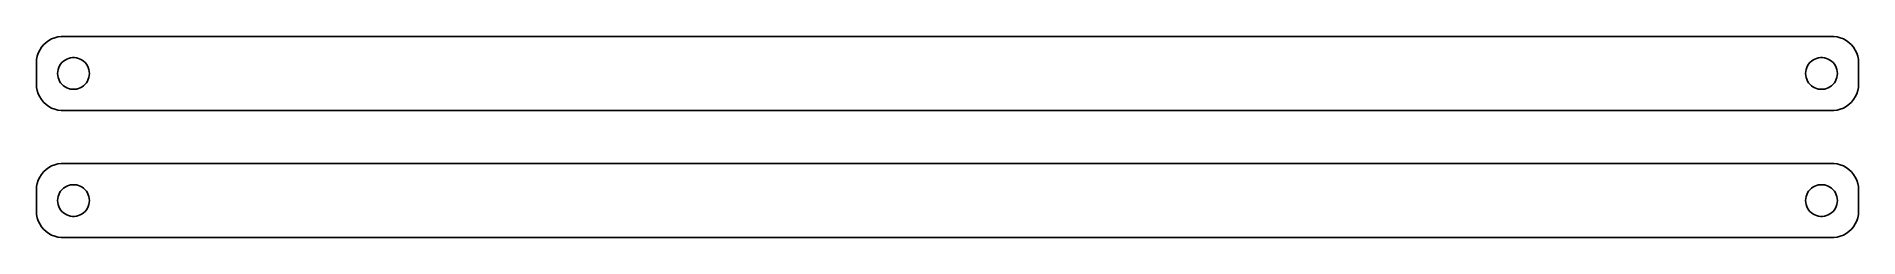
# Model space of a CAD drawing. Header units: metres. Extents: x -172 to 172, y 17 to 55.
import ezdxf

# ---------------------------------------------------------------- set-up
doc = ezdxf.new("R2010")
doc.units = ezdxf.units.M

msp = doc.modelspace()

# ---------------------------------------------------------------- linework, layer by layer
for p, q in [((-171.649, 51.8406), (-171.843, 51.2434)), ((-171.382, 52.4088), (-171.649, 51.8406)), ((-171.045, 52.9389), (-171.382, 52.4088)), ((-170.645, 53.4227), (-171.045, 52.9389)), ((-170.187, 53.8526), (-170.645, 53.4227)), ((-169.679, 54.2216), (-170.187, 53.8526)), ((-169.129, 54.5241), (-169.679, 54.2216)), ((-168.545, 54.7553), (-169.129, 54.5241)), ((-167.937, 54.9114), (-168.545, 54.7553)), ((-167.314, 54.9901), (-167.937, 54.9114)), ((167.314, 54.9901), (-167.314, 54.9901)), ((167.937, 54.9114), (167.314, 54.9901)), ((168.545, 54.7553), (167.937, 54.9114)), ((169.129, 54.5241), (168.545, 54.7553)), ((169.679, 54.2216), (169.129, 54.5241)), ((170.187, 53.8526), (169.679, 54.2216)), ((170.645, 53.4227), (170.187, 53.8526)), ((171.045, 52.9389), (170.645, 53.4227)), ((171.382, 52.4088), (171.045, 52.9389)), ((171.649, 51.8406), (171.382, 52.4088)), ((171.843, 51.2434), (171.649, 51.8406)), ((-171.961, 50.6267), (-172, 50)), ((-172, 50), (-172, 46)), ((-171.843, 51.2434), (-171.961, 50.6267)), ((-168, 48), (-167.976, 48.376)), ((-167.976, 48.376), (-167.906, 48.7461)), ((-167.906, 48.7461), (-167.789, 49.1044)), ((-167.789, 49.1044), (-167.629, 49.4453)), ((-167.629, 49.4453), (-167.427, 49.7634)), ((-167.427, 49.7634), (-167.187, 50.0536)), ((-167.187, 50.0536), (-166.912, 50.3115)), ((-166.912, 50.3115), (-166.607, 50.533)), ((-166.607, 50.533), (-166.277, 50.7145)), ((-166.277, 50.7145), (-165.927, 50.8532)), ((-165.927, 50.8532), (-165.562, 50.9469)), ((-165.562, 50.9469), (-165.188, 50.9941)), ((-165.188, 50.9941), (-164.812, 50.9941)), ((-164.812, 50.9941), (-164.438, 50.9469)), ((-164.438, 50.9469), (-164.073, 50.8532)), ((-164.073, 50.8532), (-163.723, 50.7145)), ((-163.723, 50.7145), (-163.393, 50.533)), ((-163.393, 50.533), (-163.088, 50.3115)), ((-163.088, 50.3115), (-162.813, 50.0536)), ((-162.813, 50.0536), (-162.573, 49.7634)), ((-162.573, 49.7634), (-162.371, 49.4453)), ((-162.371, 49.4453), (-162.211, 49.1044)), ((-162.211, 49.1044), (-162.094, 48.7461)), ((-162.094, 48.7461), (-162.024, 48.376)), ((-162.024, 48.376), (-162, 48)), ((162, 48), (162.024, 48.376)), ((162.024, 48.376), (162.094, 48.7461)), ((162.094, 48.7461), (162.211, 49.1044)), ((162.211, 49.1044), (162.371, 49.4453)), ((162.371, 49.4453), (162.573, 49.7634)), ((162.573, 49.7634), (162.813, 50.0536)), ((162.813, 50.0536), (163.088, 50.3115)), ((163.088, 50.3115), (163.393, 50.533)), ((163.393, 50.533), (163.723, 50.7145)), ((163.723, 50.7145), (164.073, 50.8532)), ((164.073, 50.8532), (164.438, 50.9469)), ((164.438, 50.9469), (164.812, 50.9941)), ((164.812, 50.9941), (165.188, 50.9941)), ((165.188, 50.9941), (165.562, 50.9469)), ((165.562, 50.9469), (165.927, 50.8532)), ((165.927, 50.8532), (166.277, 50.7145)), ((166.277, 50.7145), (166.607, 50.533)), ((166.607, 50.533), (166.912, 50.3115)), ((166.912, 50.3115), (167.187, 50.0536)), ((167.187, 50.0536), (167.427, 49.7634)), ((167.427, 49.7634), (167.629, 49.4453)), ((167.629, 49.4453), (167.789, 49.1044)), ((167.789, 49.1044), (167.906, 48.7461)), ((167.906, 48.7461), (167.976, 48.376)), ((167.976, 48.376), (168, 48)), ((171.961, 50.6267), (171.843, 51.2434)), ((172, 50), (171.961, 50.6267)), ((172, 46), (172, 50)), ((-172, 46), (-171.961, 45.3733)), ((-171.961, 45.3733), (-171.843, 44.7566)), ((-171.843, 44.7566), (-171.649, 44.1594)), ((-167.976, 47.624), (-168, 48)), ((-167.906, 47.2539), (-167.976, 47.624)), ((-167.789, 46.8956), (-167.906, 47.2539)), ((-167.629, 46.5547), (-167.789, 46.8956)), ((-167.427, 46.2366), (-167.629, 46.5547)), ((-167.187, 45.9464), (-167.427, 46.2366)), ((-166.912, 45.6885), (-167.187, 45.9464)), ((-166.607, 45.467), (-166.912, 45.6885)), ((-166.277, 45.2855), (-166.607, 45.467)), ((-165.927, 45.1468), (-166.277, 45.2855)), ((-165.562, 45.0531), (-165.927, 45.1468)), ((-165.188, 45.0059), (-165.562, 45.0531)), ((-164.812, 45.0059), (-165.188, 45.0059)), ((-164.438, 45.0531), (-164.812, 45.0059)), ((-164.073, 45.1468), (-164.438, 45.0531)), ((-163.723, 45.2855), (-164.073, 45.1468)), ((-163.393, 45.467), (-163.723, 45.2855)), ((-163.088, 45.6885), (-163.393, 45.467)), ((-162.813, 45.9464), (-163.088, 45.6885)), ((-162.573, 46.2366), (-162.813, 45.9464)), ((-162.371, 46.5547), (-162.573, 46.2366)), ((-162.211, 46.8956), (-162.371, 46.5547)), ((-162.094, 47.2539), (-162.211, 46.8956)), ((-162.024, 47.624), (-162.094, 47.2539)), ((-162, 48), (-162.024, 47.624)), ((162.024, 47.624), (162, 48)), ((162.094, 47.2539), (162.024, 47.624)), ((162.211, 46.8956), (162.094, 47.2539)), ((162.371, 46.5547), (162.211, 46.8956)), ((162.573, 46.2366), (162.371, 46.5547)), ((162.813, 45.9464), (162.573, 46.2366)), ((163.088, 45.6885), (162.813, 45.9464)), ((163.393, 45.467), (163.088, 45.6885)), ((163.723, 45.2855), (163.393, 45.467)), ((164.073, 45.1468), (163.723, 45.2855)), ((164.438, 45.0531), (164.073, 45.1468)), ((164.812, 45.0059), (164.438, 45.0531)), ((165.188, 45.0059), (164.812, 45.0059)), ((165.562, 45.0531), (165.188, 45.0059)), ((165.927, 45.1468), (165.562, 45.0531)), ((166.277, 45.2855), (165.927, 45.1468)), ((166.607, 45.467), (166.277, 45.2855)), ((166.912, 45.6885), (166.607, 45.467)), ((167.187, 45.9464), (166.912, 45.6885)), ((167.427, 46.2366), (167.187, 45.9464)), ((167.629, 46.5547), (167.427, 46.2366)), ((167.789, 46.8956), (167.629, 46.5547)), ((167.906, 47.2539), (167.789, 46.8956)), ((167.976, 47.624), (167.906, 47.2539)), ((168, 48), (167.976, 47.624)), ((171.649, 44.1594), (171.843, 44.7566)), ((171.843, 44.7566), (171.961, 45.3733)), ((171.961, 45.3733), (172, 46)), ((-171.649, 44.1594), (-171.382, 43.5912)), ((-171.382, 43.5912), (-171.045, 43.0611)), ((-171.045, 43.0611), (-170.645, 42.5773)), ((-170.645, 42.5773), (-170.187, 42.1474)), ((-170.187, 42.1474), (-169.679, 41.7784)), ((-169.679, 41.7784), (-169.129, 41.4759)), ((-169.129, 41.4759), (-168.545, 41.2447)), ((168.545, 41.2447), (169.129, 41.4759)), ((169.129, 41.4759), (169.679, 41.7784)), ((169.679, 41.7784), (170.187, 42.1474)), ((170.187, 42.1474), (170.645, 42.5773)), ((170.645, 42.5773), (171.045, 43.0611)), ((171.045, 43.0611), (171.382, 43.5912)), ((171.382, 43.5912), (171.649, 44.1594)), ((-168.545, 41.2447), (-167.937, 41.0886)), ((-167.937, 41.0886), (-167.314, 41.0099)), ((-167.314, 41.0099), (167.314, 41.0099)), ((167.314, 41.0099), (167.937, 41.0886)), ((167.937, 41.0886), (168.545, 41.2447)), ((-167.314, 30.9901), (-167.937, 30.9114)), ((167.314, 30.9901), (-167.314, 30.9901)), ((167.937, 30.9114), (167.314, 30.9901)), ((-171.649, 27.8406), (-171.843, 27.2434)), ((-171.382, 28.4088), (-171.649, 27.8406)), ((-171.045, 28.9389), (-171.382, 28.4088)), ((-170.645, 29.4227), (-171.045, 28.9389)), ((-170.187, 29.8526), (-170.645, 29.4227)), ((-169.679, 30.2216), (-170.187, 29.8526)), ((-169.129, 30.5241), (-169.679, 30.2216)), ((-168.545, 30.7553), (-169.129, 30.5241)), ((-167.937, 30.9114), (-168.545, 30.7553)), ((168.545, 30.7553), (167.937, 30.9114)), ((169.129, 30.5241), (168.545, 30.7553)), ((169.679, 30.2216), (169.129, 30.5241)), ((170.187, 29.8526), (169.679, 30.2216)), ((170.645, 29.4227), (170.187, 29.8526)), ((171.045, 28.9389), (170.645, 29.4227)), ((171.382, 28.4088), (171.045, 28.9389)), ((171.649, 27.8406), (171.382, 28.4088)), ((171.843, 27.2434), (171.649, 27.8406)), ((-171.961, 26.6267), (-172, 26)), ((-172, 26), (-172, 22)), ((-171.843, 27.2434), (-171.961, 26.6267)), ((-168, 24), (-167.976, 24.376)), ((-167.976, 24.376), (-167.906, 24.7461)), ((-167.906, 24.7461), (-167.789, 25.1044)), ((-167.789, 25.1044), (-167.629, 25.4453)), ((-167.629, 25.4453), (-167.427, 25.7634)), ((-167.427, 25.7634), (-167.187, 26.0536)), ((-167.187, 26.0536), (-166.912, 26.3115)), ((-166.912, 26.3115), (-166.607, 26.533)), ((-166.607, 26.533), (-166.277, 26.7145)), ((-166.277, 26.7145), (-165.927, 26.8532)), ((-165.927, 26.8532), (-165.562, 26.9469)), ((-165.562, 26.9469), (-165.188, 26.9941)), ((-165.188, 26.9941), (-164.812, 26.9941)), ((-164.812, 26.9941), (-164.438, 26.9469)), ((-164.438, 26.9469), (-164.073, 26.8532)), ((-164.073, 26.8532), (-163.723, 26.7145)), ((-163.723, 26.7145), (-163.393, 26.533)), ((-163.393, 26.533), (-163.088, 26.3115)), ((-163.088, 26.3115), (-162.813, 26.0536)), ((-162.813, 26.0536), (-162.573, 25.7634)), ((-162.573, 25.7634), (-162.371, 25.4453)), ((-162.371, 25.4453), (-162.211, 25.1044)), ((-162.211, 25.1044), (-162.094, 24.7461)), ((-162.094, 24.7461), (-162.024, 24.376)), ((-162.024, 24.376), (-162, 24)), ((162, 24), (162.024, 24.376)), ((162.024, 24.376), (162.094, 24.7461)), ((162.094, 24.7461), (162.211, 25.1044)), ((162.211, 25.1044), (162.371, 25.4453)), ((162.371, 25.4453), (162.573, 25.7634)), ((162.573, 25.7634), (162.813, 26.0536)), ((162.813, 26.0536), (163.088, 26.3115)), ((163.088, 26.3115), (163.393, 26.533)), ((163.393, 26.533), (163.723, 26.7145)), ((163.723, 26.7145), (164.073, 26.8532)), ((164.073, 26.8532), (164.438, 26.9469)), ((164.438, 26.9469), (164.812, 26.9941)), ((164.812, 26.9941), (165.188, 26.9941)), ((165.188, 26.9941), (165.562, 26.9469)), ((165.562, 26.9469), (165.927, 26.8532)), ((165.927, 26.8532), (166.277, 26.7145)), ((166.277, 26.7145), (166.607, 26.533)), ((166.607, 26.533), (166.912, 26.3115)), ((166.912, 26.3115), (167.187, 26.0536)), ((167.187, 26.0536), (167.427, 25.7634)), ((167.427, 25.7634), (167.629, 25.4453)), ((167.629, 25.4453), (167.789, 25.1044)), ((167.789, 25.1044), (167.906, 24.7461)), ((167.906, 24.7461), (167.976, 24.376)), ((167.976, 24.376), (168, 24)), ((171.961, 26.6267), (171.843, 27.2434)), ((172, 26), (171.961, 26.6267)), ((172, 22), (172, 26)), ((-172, 22), (-171.961, 21.3733)), ((-171.961, 21.3733), (-171.843, 20.7566)), ((-171.843, 20.7566), (-171.649, 20.1594)), ((-167.976, 23.624), (-168, 24)), ((-167.906, 23.2539), (-167.976, 23.624)), ((-167.789, 22.8956), (-167.906, 23.2539)), ((-167.629, 22.5547), (-167.789, 22.8956)), ((-167.427, 22.2366), (-167.629, 22.5547)), ((-167.187, 21.9464), (-167.427, 22.2366)), ((-166.912, 21.6885), (-167.187, 21.9464)), ((-166.607, 21.467), (-166.912, 21.6885)), ((-166.277, 21.2855), (-166.607, 21.467)), ((-165.927, 21.1468), (-166.277, 21.2855)), ((-165.562, 21.0531), (-165.927, 21.1468)), ((-165.188, 21.0059), (-165.562, 21.0531)), ((-164.812, 21.0059), (-165.188, 21.0059)), ((-164.438, 21.0531), (-164.812, 21.0059)), ((-164.073, 21.1468), (-164.438, 21.0531)), ((-163.723, 21.2855), (-164.073, 21.1468)), ((-163.393, 21.467), (-163.723, 21.2855)), ((-163.088, 21.6885), (-163.393, 21.467)), ((-162.813, 21.9464), (-163.088, 21.6885)), ((-162.573, 22.2366), (-162.813, 21.9464)), ((-162.371, 22.5547), (-162.573, 22.2366)), ((-162.211, 22.8956), (-162.371, 22.5547)), ((-162.094, 23.2539), (-162.211, 22.8956)), ((-162.024, 23.624), (-162.094, 23.2539)), ((-162, 24), (-162.024, 23.624)), ((162.024, 23.624), (162, 24)), ((162.094, 23.2539), (162.024, 23.624)), ((162.211, 22.8956), (162.094, 23.2539)), ((162.371, 22.5547), (162.211, 22.8956)), ((162.573, 22.2366), (162.371, 22.5547)), ((162.813, 21.9464), (162.573, 22.2366)), ((163.088, 21.6885), (162.813, 21.9464)), ((163.393, 21.467), (163.088, 21.6885)), ((163.723, 21.2855), (163.393, 21.467)), ((164.073, 21.1468), (163.723, 21.2855)), ((164.438, 21.0531), (164.073, 21.1468)), ((164.812, 21.0059), (164.438, 21.0531)), ((165.188, 21.0059), (164.812, 21.0059)), ((165.562, 21.0531), (165.188, 21.0059)), ((165.927, 21.1468), (165.562, 21.0531)), ((166.277, 21.2855), (165.927, 21.1468)), ((166.607, 21.467), (166.277, 21.2855)), ((166.912, 21.6885), (166.607, 21.467)), ((167.187, 21.9464), (166.912, 21.6885)), ((167.427, 22.2366), (167.187, 21.9464)), ((167.629, 22.5547), (167.427, 22.2366)), ((167.789, 22.8956), (167.629, 22.5547)), ((167.906, 23.2539), (167.789, 22.8956)), ((167.976, 23.624), (167.906, 23.2539)), ((168, 24), (167.976, 23.624)), ((171.649, 20.1594), (171.843, 20.7566)), ((171.843, 20.7566), (171.961, 21.3733)), ((171.961, 21.3733), (172, 22)), ((-171.649, 20.1594), (-171.382, 19.5912)), ((-171.382, 19.5912), (-171.045, 19.0611)), ((-171.045, 19.0611), (-170.645, 18.5773)), ((-170.645, 18.5773), (-170.187, 18.1474)), ((-170.187, 18.1474), (-169.679, 17.7784)), ((-169.679, 17.7784), (-169.129, 17.4759)), ((-169.129, 17.4759), (-168.545, 17.2447)), ((-168.545, 17.2447), (-167.937, 17.0886)), ((167.937, 17.0886), (168.545, 17.2447)), ((168.545, 17.2447), (169.129, 17.4759)), ((169.129, 17.4759), (169.679, 17.7784)), ((169.679, 17.7784), (170.187, 18.1474)), ((170.187, 18.1474), (170.645, 18.5773)), ((170.645, 18.5773), (171.045, 19.0611)), ((171.045, 19.0611), (171.382, 19.5912)), ((171.382, 19.5912), (171.649, 20.1594)), ((-167.937, 17.0886), (-167.314, 17.0099)), ((-167.314, 17.0099), (167.314, 17.0099)), ((167.314, 17.0099), (167.937, 17.0886))]:
    msp.add_line(p, q)

doc.saveas('drawing.dxf')
